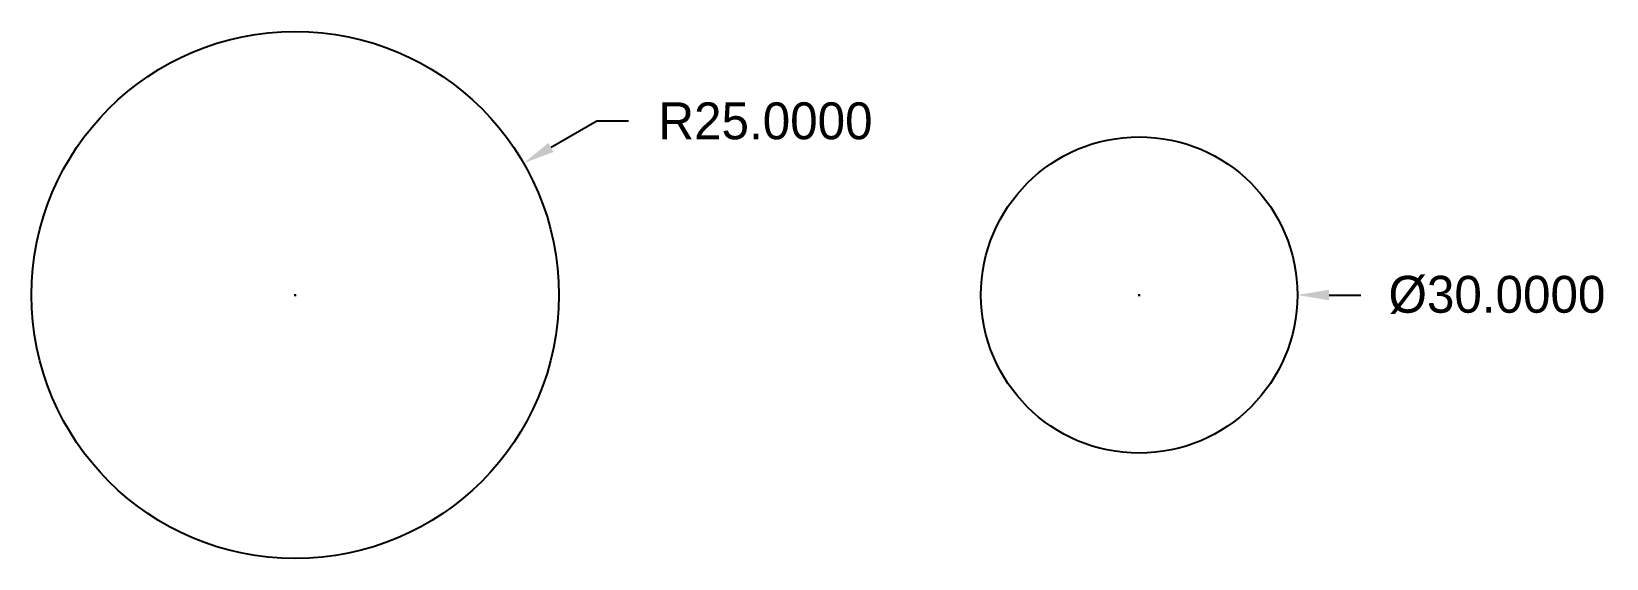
# Model space of a CAD drawing. Extents: x 15 to 164, y 15 to 65.
import ezdxf

# ---------------------------------------------------------------- set-up
doc = ezdxf.new("R2010")
doc.units = 0
doc.header["$MEASUREMENT"] = 0
doc.layers.get('Defpoints').update_dxf_attribs({"linetype": 'CONTINUOUS'})
doc.layers.add('COTAS-R', color=3, linetype='CONTINUOUS')
doc.layers.add('PIEZAS', color=5, linetype='CONTINUOUS')
doc.dimstyles.new('VALLE-RADIAL', dxfattribs={"dimtxt": 3.5, "dimasz": 3, "dimexe": 0.18, "dimexo": 0.0625, "dimgap": 1, "dimtad": 0, "dimtih": 1, "dimtoh": 1, "dimdec": 4, "dimzin": 0, "dimdsep": 46, "dimtxsty": 'Standard', "dimcen": 0.09, "dimadec": 0, "dimazin": 0, "dimtfac": 1, "dimtdec": 4, "dimtofl": 0, "dimtmove": 0, "dimatfit": 3, "dimfxl": 0, "dimtolj": 1, "dimtzin": 0, "dimarcsym": 0})

# ---------------------------------------------------------------- blocks, each defined once
blk = doc.blocks.new('*D0')
at = {"layer": 'COTAS-R', "color": 0, "lineweight": -2}
for p, q in [((68.58, 56.5), (64.25, 54)), ((71.58, 56.5), (68.58, 56.5))]:
    blk.add_line(p, q, dxfattribs=at)
at = {"layer": 'COTAS-R', "color": 0}
for p, q in [((39.91, 40), (40.09, 40)), ((40, 39.91), (40, 40.09))]:
    blk.add_line(p, q, dxfattribs=at)
at = {"layer": 'COTAS-R', "color": 0, "linetype": 'ByBlock'}
blk.add_solid([(64, 54.43), (64.5, 53.57), (61.65, 52.5)], dxfattribs=at)
at = {"layer": 'Defpoints', "color": 0, "linetype": 'ByBlock'}
for p in [(61.65, 52.5), (40, 40)]:
    blk.add_point(p, dxfattribs=at)
at = {"layer": 'COTAS-R', "color": 0, "linetype": 'ByBlock', "insert": (84.58, 56.5), "char_height": 3.5, "attachment_point": 5}
blk.add_mtext('\\A1;R25.0000', dxfattribs=at)
blk = doc.blocks.new('*D1')
at = {"layer": 'COTAS-R', "color": 0}
for p, q in [((119.91, 40), (120.09, 40)), ((120, 39.91), (120, 40.09))]:
    blk.add_line(p, q, dxfattribs=at)
at = {"layer": 'COTAS-R', "color": 0, "lineweight": -2}
blk.add_line((138, 40), (141, 40), dxfattribs=at)
at = {"layer": 'COTAS-R', "color": 0, "linetype": 'ByBlock'}
blk.add_solid([(138, 40.5), (138, 39.5), (135, 40)], dxfattribs=at)
at = {"layer": 'Defpoints', "color": 0, "linetype": 'ByBlock'}
for p in [(105, 40), (135, 40)]:
    blk.add_point(p, dxfattribs=at)
at = {"layer": 'COTAS-R', "color": 0, "linetype": 'ByBlock', "insert": (153.92, 40), "char_height": 3.5, "attachment_point": 5}
blk.add_mtext('\\A1;%%c30.0000', dxfattribs=at)

msp = doc.modelspace()

# ---------------------------------------------------------------- linework, layer by layer
at = {"layer": 'PIEZAS'}
for centre, radius in [((40, 40), 25), ((120, 40), 15)]:
    msp.add_circle(centre, radius, dxfattribs=at)

# ---------------------------------------------------------------- dimensions: what is measured, and where the dimension line sits
at = {"layer": 'COTAS-R'}
dim = msp.add_radius_dim(center=(40, 40), mpoint=(61.65064, 52.5), dimstyle='VALLE-RADIAL', dxfattribs=at)
dim.commit()
dim.dimension.update_dxf_attribs({"geometry": '*D0', "text_midpoint": (84.57884, 56.5), "dimtype": 164})
dim = msp.add_diameter_dim_2p(p1=(105, 40), p2=(135, 40), dimstyle='VALLE-RADIAL', dxfattribs=at)
dim.commit()
dim.dimension.update_dxf_attribs({"geometry": '*D1', "text_midpoint": (141, 40), "dimtype": 163})

doc.saveas('drawing.dxf')
